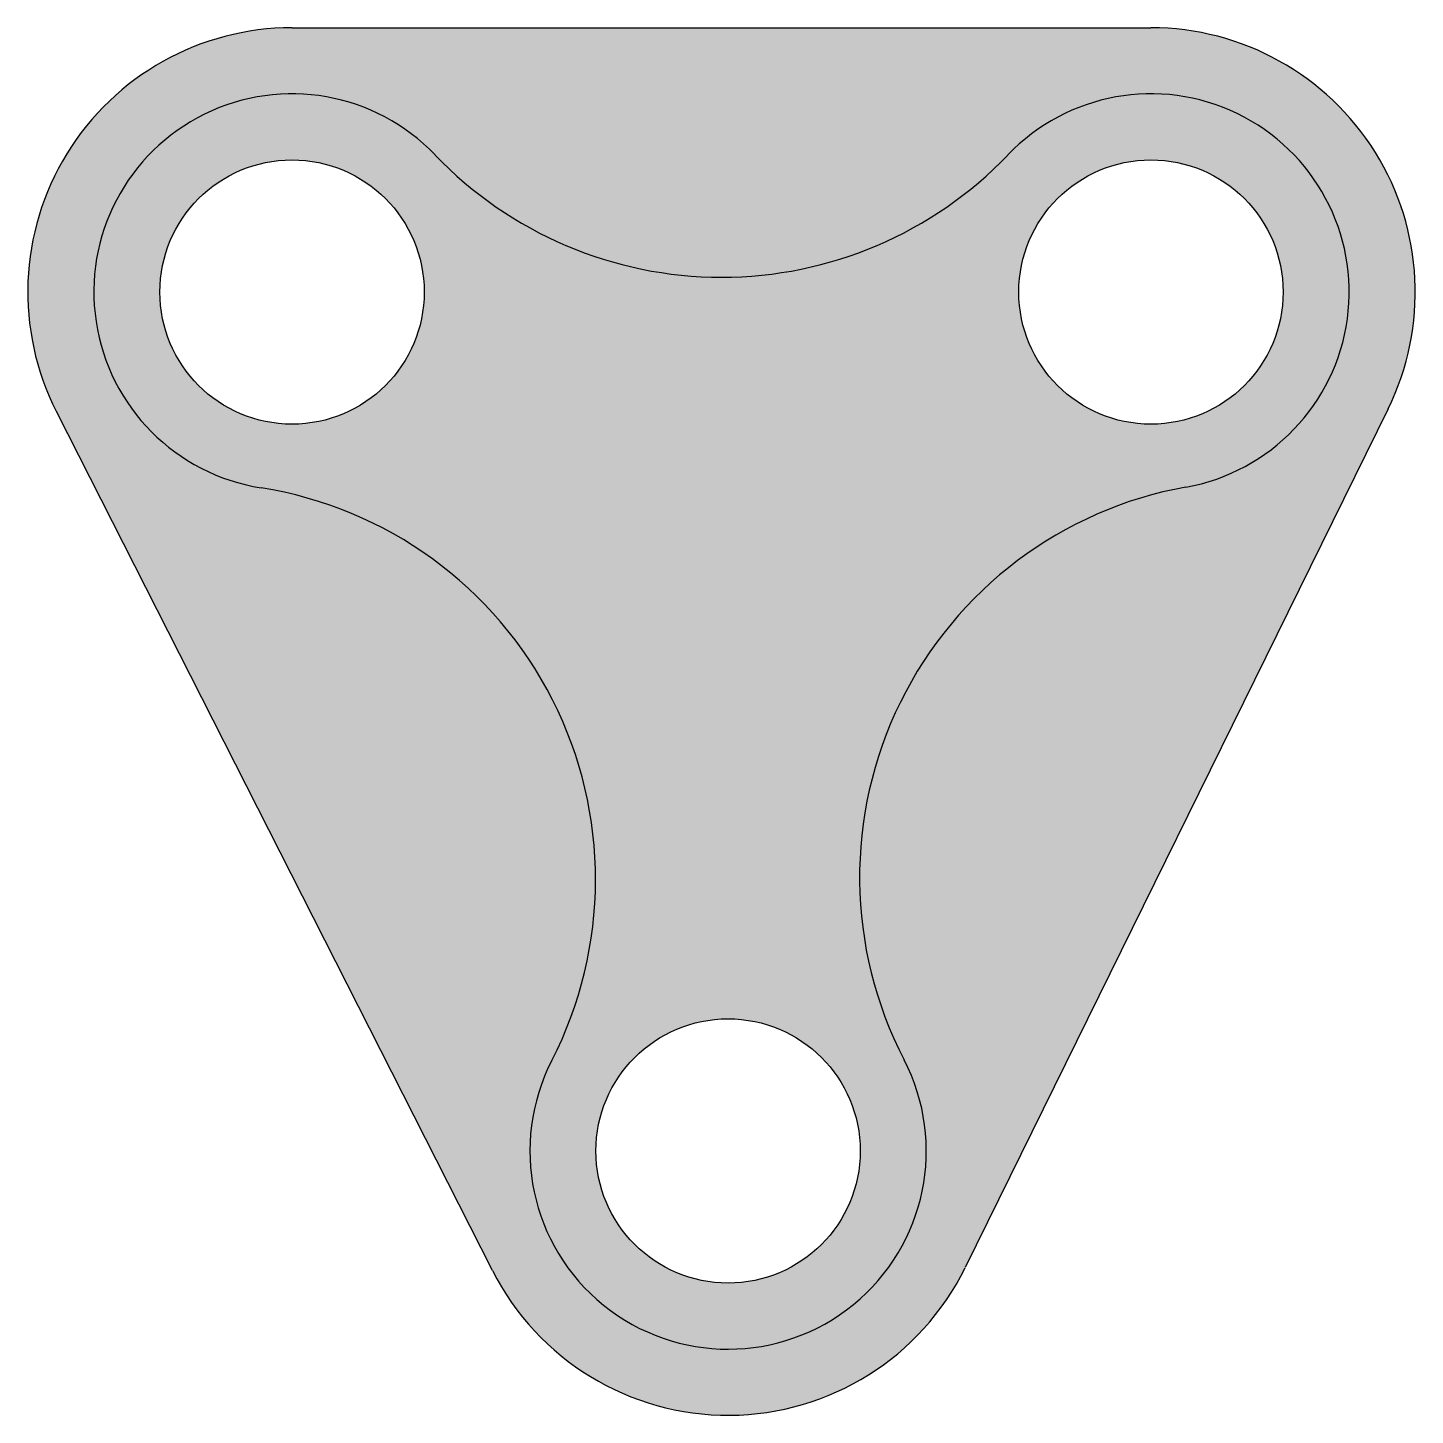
# Model space of a CAD drawing. Header units: inches. Extents: x -20 to 85, y -85 to 20.
import ezdxf

# ---------------------------------------------------------------- set-up
doc = ezdxf.new("R2010")
doc.units = ezdxf.units.IN
doc.header["$MEASUREMENT"] = 0

msp = doc.modelspace()

# ---------------------------------------------------------------- hatches: boundary and pattern name
h = msp.add_hatch(color=256)
h.dxf.hatch_style = 1
h.set_gradient(color1=(88, 186, 72), color2=(255, 255, 0), tint=1, name='CYLINDER')
h.paths.add_polyline_path([(82.94, -8.83, 0.555515), (65, 20), (0, 20, 0.559549), (-17.83, -9.05), (15.17, -74.05, 0.618047), (50.94, -73.83)])
h.paths.add_polyline_path([(-2.34, -14.82, -1.392259), (10.83, 10.37, 0.426931), (54.17, 10.37, -1.377138), (67.65, -14.76, 0.505248), (46.32, -58.1, -1.641082), (19.66, -58.15, 0.510547)], flags=16)
h.paths.add_polyline_path([(-10, 0, -1), (10, 0, -1)], flags=0)
h.paths.add_polyline_path([(43, -65, -1), (23, -65, -1)], flags=0)
h.paths.add_polyline_path([(55, 0, -1), (75, 0, -1)], flags=0)
h = msp.add_hatch(color=256)
h.dxf.hatch_style = 1
h.set_gradient(color1=(39, 118, 187), color2=(255, 255, 0), tint=1, name='INVCYLINDER')
h.paths.add_polyline_path([(54.17, 10.37, -0.426931), (10.83, 10.37, 1.392259), (-2.34, -14.82, -0.510547), (19.66, -58.15, 1.641082), (46.32, -58.1, -0.505248), (67.65, -14.76, 1.377138)])
h.paths.add_polyline_path([(-10, 0, -1), (10, 0, -1)], flags=16)
h.paths.add_polyline_path([(55, 0, -1), (75, 0, -1)], flags=16)
h.paths.add_polyline_path([(43, -65, -1), (23, -65, -1)], flags=16)

# ---------------------------------------------------------------- linework, layer by layer
for p, q in [((0, 20), (65, 20)), ((15.17, -74.05), (-17.83, -9.05)), ((82.94, -8.83), (50.94, -73.83))]:
    msp.add_line(p, q)
for centre in [(0, 0), (65, 0), (33, -65)]:
    msp.add_circle(centre, 10)
for centre, radius, start, end in [((0, 0), 20, 90, 206.9166), ((65, 0), 20, 333.7886, 90), ((0, 0), 15, 43.7617, 261.0094), ((65, 0), 15, 280.1784, 136.2383), ((32.5, 31.12), 30, 223.7617, 316.2383), ((-7.03, -44.45), 30, 332.8237, 81.0094), ((72.95, -44.29), 30, 100.1784, 207.3989), ((33, -65), 15, 152.8237, 27.3989), ((33, -65), 20, 206.9166, 333.7886)]:
    msp.add_arc(centre, radius, start, end)

doc.saveas('drawing.dxf')
